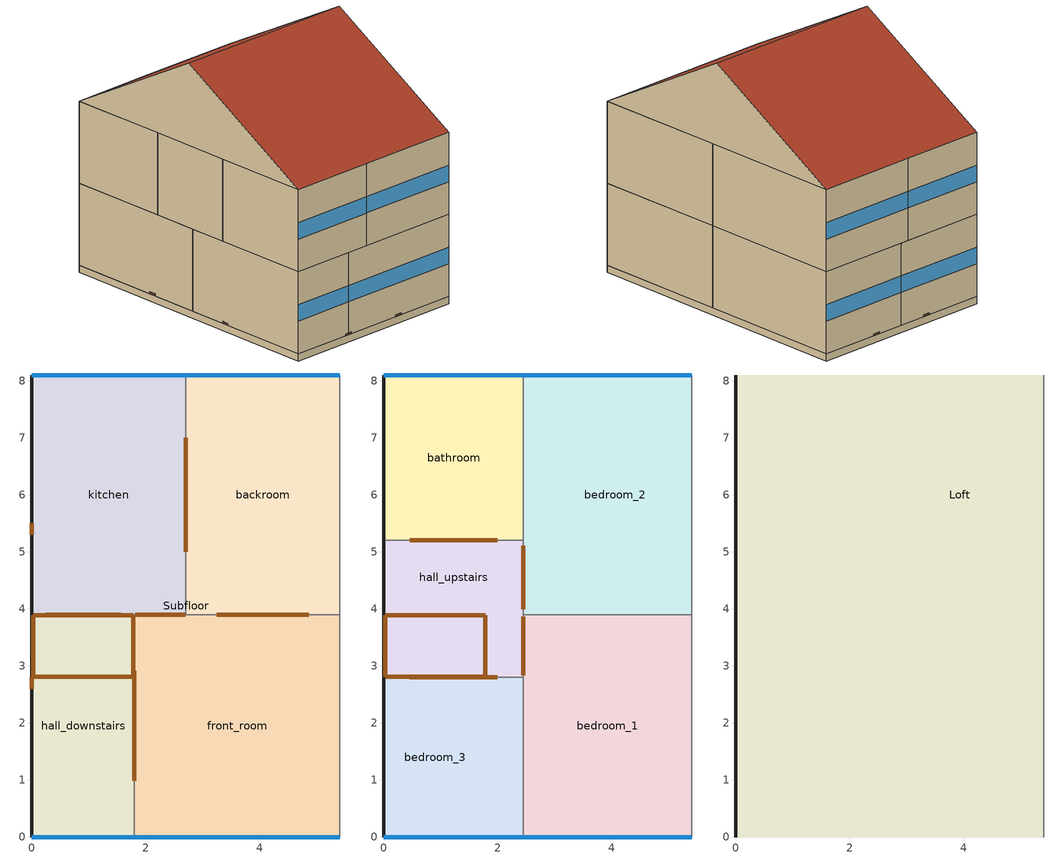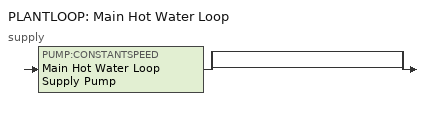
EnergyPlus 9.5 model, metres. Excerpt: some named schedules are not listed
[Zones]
hall_downstairs
 floor to Subfloor (GroundFloor-Construction): 1.8,3.9 1.8,0 0,0 0,3.9 z0.6
 wall outside (Wall-Construction): 0,3.9 0,0 1.8,0 z0.6:2.9
 wall to front_room (InternalWall-Construction): 1.8,0 1.8,3.9 z0.6:2.9
 wall to kitchen (InternalWall-Construction): 1.8,3.9 0,3.9 z0.6:2.9
 window (Double Glazing): 0,0 1.8,0 z1.52:1.98
 door inside (PartitionDoor-Construction): 1.8,0.98 1.8,2.92 z1.18:2.32; 1.56,3.9 0.24,3.9 z0.91:2.59
 door inside (HoleConstruction-Construction): 1.78,2.81 1.78,3.89 0.02,3.89 0.02,2.81 z2.9
front_room
 floor to Subfloor (GroundFloor-Construction): 5.4,3.9 5.4,0 1.8,0 1.8,3.9 z0.6
 wall outside (Wall-Construction): 1.8,0 5.4,0 z0.6:2.9
 wall adiabatic (Adiabatic Wall-Construction): 5.4,0 5.4,3.9 z0.6:2.9
 wall to kitchen (InternalWall-Construction): 2.7,3.9 1.8,3.9 z0.6:2.9
 wall to backroom (InternalWall-Construction): 5.4,3.9 2.7,3.9 z0.6:2.9
 window (Double Glazing): 1.8,0 5.4,0 z1.52:1.98
 door inside (PartitionDoor-Construction): 4.85,3.9 3.25,3.9 z1.07:2.43; 2.69,3.9 1.81,3.9 z0.63:2.87
kitchen
 floor to Subfloor (GroundFloor-Construction): 2.7,8.1 2.7,3.9 0,3.9 0,8.1 z0.6
 wall outside (Wall-Construction): 2.7,8.1 0,8.1 0,3.9 z0.6:2.9
 wall to backroom (InternalWall-Construction): 2.7,3.9 2.7,8.1 z0.6:2.9
 window (Double Glazing): 2.7,8.1 0,8.1 z1.52:1.98
 door inside (PartitionDoor-Construction): 2.7,5 2.7,7 z1.2:2.3
backroom
 floor to Subfloor (GroundFloor-Construction): 5.4,8.1 5.4,3.9 2.7,3.9 2.7,8.1 z0.6
 wall outside (Wall-Construction): 5.4,8.1 2.7,8.1 z0.6:2.9
 wall adiabatic (Adiabatic Wall-Construction): 5.4,3.9 5.4,8.1 z0.6:2.9
 window (Double Glazing): 5.4,8.1 2.7,8.1 z1.52:1.98
Subfloor
 floor adiabatic (SubFloor-Construction): 5.4,8.1 5.4,0 0,0 0,8.1 z0.4
 wall outside (Wall-Construction): 5.4,8.1 0,8.1 0,0 5.4,0 z0.4:0.6
 wall adiabatic (Adiabatic Wall-Construction): 5.4,0 5.4,8.1 z0.4:0.6
 door (AFN_AirBrickConstruction): 3.7,8.1 3.5,8.1 / 1.9,8.1 1.7,8.1 / 0,5.5 0,5.3 / 0,2.8 0,2.6 / 1.7,0 1.9,0 / 3.5,0 3.7,0 z0.6:0.65
bedroom_3
 floor to hall_downstairs (Floor-Construction): 1.8,2.8 1.8,0 0,0 0,2.8 z2.9
 floor to front_room (Floor-Construction): 2.45,2.8 2.45,0 1.8,0 1.8,2.8 z2.9
 wall outside (Wall-Construction): 0,2.8 0,0 2.45,0 z2.9:5.2
 wall to bedroom_1 (InternalWall-Construction): 2.45,0 2.45,2.8 z2.9:5.2
 wall to hall_upstairs (InternalWall-Construction): 2.45,2.8 0,2.8 z2.9:5.2
 window (Double Glazing): 0,0 2.45,0 z3.82:4.28
 door inside (PartitionDoor-Construction): 1.99,2.8 0.46,2.8 z3.33:4.77
bedroom_1
 floor to front_room (Floor-Construction): 5.4,3.9 5.4,0 2.45,0 2.45,3.9 z2.9
 wall outside (Wall-Construction): 2.45,0 5.4,0 z2.9:5.2
 wall adiabatic (Adiabatic Wall-Construction): 5.4,0 5.4,3.9 z2.9:5.2
 wall to hall_upstairs (InternalWall-Construction): 2.45,3.9 2.45,2.8 z2.9:5.2
 wall to bedroom_2 (InternalWall-Construction): 5.4,3.9 2.45,3.9 z2.9:5.2
 window (Double Glazing): 2.45,0 5.4,0 z3.82:4.28
 door inside (PartitionDoor-Construction): 2.45,3.86 2.45,2.84 z2.98:5.12
hall_upstairs
 floor to hall_downstairs (Floor-Construction): 1.8,3.9 1.8,2.8 0,2.8 0,3.9 z2.9
 floor to kitchen (Floor-Construction): 2.45,5.2 2.45,3.9 1.8,3.9 0,3.9 0,5.2 z2.9
 floor to front_room (Floor-Construction): 2.45,3.9 2.45,2.8 1.8,2.8 1.8,3.9 z2.9
 wall outside (Wall-Construction): 0,5.2 0,2.8 z2.9:5.2
 wall to bedroom_2 (InternalWall-Construction): 2.45,3.9 2.45,5.2 z2.9:5.2
 wall to bathroom (InternalWall-Construction): 2.45,5.2 0,5.2 z2.9:5.2
 door inside (PartitionDoor-Construction): 1.99,5.2 0.46,5.2 z3.33:4.77; 2.45,3.99 2.45,5.11 z3.06:5.04
bathroom
 floor to kitchen (Floor-Construction): 2.45,8.1 2.45,5.2 0,5.2 0,8.1 z2.9
 wall outside (Wall-Construction): 2.45,8.1 0,8.1 0,5.2 z2.9:5.2
 wall to bedroom_2 (InternalWall-Construction): 2.45,5.2 2.45,8.1 z2.9:5.2
 window (Double Glazing): 2.45,8.1 0,8.1 z3.82:4.28
bedroom_2
 floor to kitchen (Floor-Construction): 2.7,8.1 2.7,3.9 2.45,3.9 2.45,8.1 z2.9
 floor to backroom (Floor-Construction): 5.4,8.1 5.4,3.9 2.7,3.9 2.7,8.1 z2.9
 wall outside (Wall-Construction): 5.4,8.1 2.45,8.1 z2.9:5.2
 wall adiabatic (Adiabatic Wall-Construction): 5.4,3.9 5.4,8.1 z2.9:5.2
 window (Double Glazing): 5.4,8.1 2.45,8.1 z3.82:4.28
Loft
 floor to bedroom_3 (Last floor-Construction): 2.45,2.8 2.45,0 0,0 0,2.8 z5.2
 floor to bedroom_1 (Last floor-Construction): 5.4,3.9 5.4,0 2.45,0 2.45,3.9 z5.2
 floor to hall_upstairs (Last floor-Construction): 2.45,5.2 2.45,2.8 0,2.8 0,5.2 z5.2
 floor to bathroom (Last floor-Construction): 2.45,8.1 2.45,5.2 0,5.2 0,8.1 z5.2
 floor to bedroom_2 (Last floor-Construction): 5.4,8.1 5.4,3.9 2.45,3.9 2.45,8.1 z5.2
 wall outside (Wall-Construction): 0,8.1,5.2 0,0,5.2 0,4.05,7.5
 wall adiabatic (Adiabatic Wall-Construction): 5.4,0,5.2 5.4,8.1,5.2 5.4,4.05,7.5
 roof outside (Roof-Construction): 0,4.05,7.5 0,0,5.2 5.4,0,5.2 5.4,4.05,7.5; 5.4,4.05,7.5 5.4,8.1,5.2 0,8.1,5.2 0,4.05,7.5
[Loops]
PLANTLOOP 'Main Hot Water Loop'
 supply: PUMP:CONSTANTSPEED 'Main Hot Water Loop Supply Pump' > split
  | bypass
  | bypass
[Building]
Mid terraced solid walls - thermostat experiment: North Axis=30; Terrain=Suburbs; Loads Convergence Tolerance Value=0.04; Temperature Convergence Tolerance Value=0.4; Solar Distribution=FullExterior; Maximum Number of Warmup Days=25; Minimum Number of Warmup Days=6
[Site:Location]
cambridge-cambridgeshire: Latitude=52.205; Longitude=0.122; Time Zone=0; Elevation=43.5
[SIZINGPERIOD:DESIGNDAY]
Cambridge.AP Ann Htg 99.6p Condns DB: Month=1; Day of Month=16; Day Type=WinterDesignDay; Maximum DryBulb Temperature=-8.8; Daily DryBulb Temperature Range=0; DryBulb Temperature Range Modifier Type=DefaultMultipliers; Humidity Condition Type=Wetbulb; Wetbulb or DewPoint at Maximum DryBulb=-10.8; Barometric Pressure=101153; Wind Speed=6.71; Wind Direction=0; Rain Indicator=No; Snow Indicator=No; Daylight Saving Time Indicator=No; Solar Model Indicator=ASHRAEClearSky; ASHRAE Clear Sky Optical Depth for Beam Irradiance taub=0; ASHRAE Clear Sky Optical Depth for Diffuse Irradiance taud=0; Sky Clearness=0; Begin Environment Reset Mode=FullResetAtBeginEnvironment
[MATERIAL]
Name | Roughness | Thickness | Conductivity | Density | Specific Heat | Thermal Absorptance | Solar Absorptance | Visible Absorptance
Brickwork_outer_CODE-Wall-0.22; Brickwork_outer_CODE-Adiabatic Wall-0.22 | Rough | 0.22 | 0.76 | 1700 | 800 | 0.9 | 0.7 | 0.8
Plaster_dense_CODE-Wall-0.013; Plaster_dense_CODE-Adiabatic Wall-0.013 | Rough | 0.013 | 0.1 | 1300 | 1000 | 0.9 | 0.5 | 0.5
Adiabatic_insulation-Adiabatic Wall-1.0 | Rough | 1 | 0.01 | 10 | 100 | 0.9 | 0.7 | 0.7
F14_slate_or_tile_CODE-Roof-0.0127 | VeryRough | 0.0127 | 1.59 | 1920 | 1260 | 0.9 | 0.7 | 0.7
Joists_with_100mm_insulation_CODE-Roof-0.1; Joists_with_100mm_insulation_CODE-Last floor-0.1 | MediumSmooth | 0.1 | 0.043 | 71 | 170 | 0.9 | 0.7 | 0.7
Painted_plaster_CODE-Roof-0.019 | MediumSmooth | 0.019 | 0.58 | 800 | 1090 | 0.96 | 0.92 | 0.92
Floor_boards_CODE-GroundFloor-0.018; Floor_boards_CODE-Floor-0.018; Floor_boards_CODE-Last floor-0.018 | MediumSmooth | 0.018 | 0.17 | 600 | 1700 | 0.9 | 0.7 | 0.7
Painted_plaster_CODE-Floor-0.013; Painted_plaster_CODE-Last floor-0.013 | MediumSmooth | 0.013 | 0.58 | 800 | 1090 | 0.96 | 0.92 | 0.92
Joists_CODE-Floor-0.12 | MediumSmooth | 0.12 | 1.5 | 60 | 170 | 0.9 | 0.7 | 0.7
Brick_CODE-InternalWall-0.22 | MediumRough | 0.22 | 0.72 | 1920 | 835 | 0.9 | 0.93 | 0.93
Painted_plaster_CODE-InternalWall-0.0027 | MediumSmooth | 0.0027 | 0.58 | 800 | 1090 | 0.96 | 0.92 | 0.92
Door_WoodSolid_35mm-PartitionDoor-0.035 | Rough | 0.035 | 0.19 | 700 | 2390 | 0.9 | 0.5 | 0.5
Wood_plastic_CODE-Furniture-0.0254 | Smooth | 0.0254 | 0.5 | 800 | 1400 | 0.95 | 0.78 | 0.78
Alluvial_clay_CODE-SubFloor-0.5 | Rough | 0.5 | 1.21 | 1960 | 840 | 0.9 | 0.7 | 0.7
[MATERIAL:NOMASS] Roughness=Rough; Solar Absorptance=0.7; Visible Absorptance=0.7
Name | Thermal Resistance | Thermal Absorptance
Carpet_and_fibrous_pad_CODE-GroundFloor-0.01; Carpet_and_fibrous_pad_CODE-Floor-0.01; Carpet_and_fibrous_pad_CODE-Last floor-0.01 | 0.37 | 0.95
AFN_AirBrickPanel | 0.1 | 0.9
[MATERIAL:INFRAREDTRANSPARENT]
IRTMaterial
[WINDOWMATERIAL:GLAZING]
Clear_6mm_CODE: Optical Data Type=SpectralAverage; Thickness=0.006; Solar Transmittance at Normal Incidence=0.775; Front Side Solar Reflectance at Normal Incidence=0.071; Back Side Solar Reflectance at Normal Incidence=0.071; Visible Transmittance at Normal Incidence=0.881; Front Side Visible Reflectance at Normal Incidence=0.08; Back Side Visible Reflectance at Normal Incidence=0.08; Infrared Transmittance at Normal Incidence=0; Front Side Infrared Hemispherical Emissivity=0.84; Back Side Infrared Hemispherical Emissivity=0.84; Conductivity=0.9; Dirt Correction Factor for Solar and Visible Transmittance=1; Solar Diffusing=No; Youngs modulus=72000000000; Poissons ratio=0.22
[WINDOWMATERIAL:GAS]
Air: Gas Type=Air; Thickness=0.008
[CONSTRUCTION]
Wall-Construction: Brickwork_outer_CODE-Wall-0.22, Plaster_dense_CODE-Wall-0.013
Adiabatic Wall-Construction: Brickwork_outer_CODE-Adiabatic Wall-0.22, Plaster_dense_CODE-Adiabatic Wall-0.013, Adiabatic_insulation-Adiabatic Wall-1.0
Roof-Construction: F14_slate_or_tile_CODE-Roof-0.0127, Joists_with_100mm_insulation_CODE-Roof-0.1, Painted_plaster_CODE-Roof-0.019
GroundFloor-Construction: Floor_boards_CODE-GroundFloor-0.018, Carpet_and_fibrous_pad_CODE-GroundFloor-0.01
Floor-Construction: Painted_plaster_CODE-Floor-0.013, Joists_CODE-Floor-0.12, Floor_boards_CODE-Floor-0.018, Carpet_and_fibrous_pad_CODE-Floor-0.01
AFN_AirBrickConstruction: AFN_AirBrickPanel
InternalWall-Construction: Painted_plaster_CODE-InternalWall-0.0027, Brick_CODE-InternalWall-0.22, Painted_plaster_CODE-InternalWall-0.0027
HoleConstruction-Construction: IRTMaterial
PartitionDoor-Construction: Door_WoodSolid_35mm-PartitionDoor-0.035
Furniture-Construction: Wood_plastic_CODE-Furniture-0.0254
Last floor-Construction: Painted_plaster_CODE-Last floor-0.013, Joists_with_100mm_insulation_CODE-Last floor-0.1, Floor_boards_CODE-Last floor-0.018, Carpet_and_fibrous_pad_CODE-Last floor-0.01
Last ceiling-Construction: Carpet_and_fibrous_pad_CODE-last floor-0.01, Floor_boards_CODE-last floor-0.018, Joists_with_100mm_insulation_CODE-last floor-0.1, Painted_plaster_CODE-last floor-0.013
SubFloor-Construction: Alluvial_clay_CODE-SubFloor-0.5
Double Glazing: Clear_6mm_CODE, Air, Clear_6mm_CODE
[ZONE] Type=1; Multiplier=1; Ceiling Height=autocalculate; Volume=autocalculate; Floor Area=autocalculate; Part of Total Floor Area=Yes
hall_downstairs; front_room; kitchen; backroom; bedroom_3; bedroom_1; hall_upstairs; bathroom; bedroom_2; Subfloor; Loft
[INTERNALMASS]
Name | Construction | Zone or ZoneList | Surface Area
IntMass-Loft-loft-ceiling | Last ceiling-Construction | Loft | 47.385
IntMass-Loft-loft-floor | Last floor-Construction | Loft | 47.385
IntMass-Partitions-hall_downstairs | InternalWall-Construction | hall_downstairs | 7.02
IntMass-Furniture-hall_downstairs | Furniture-Construction | hall_downstairs | 7.40298
IntMass-Partitions-front_room | InternalWall-Construction | front_room | 14.04
IntMass-Furniture-front_room | Furniture-Construction | front_room | 14.806
IntMass-Partitions-kitchen | InternalWall-Construction | kitchen | 11.34
IntMass-Furniture-kitchen | Furniture-Construction | kitchen | 11.9587
IntMass-Partitions-backroom | InternalWall-Construction | backroom | 11.34
IntMass-Furniture-backroom | Furniture-Construction | backroom | 11.9587
IntMass-Partitions-bedroom_3 | InternalWall-Construction | bedroom_3 | 6.86
IntMass-Furniture-bedroom_3 | Furniture-Construction | bedroom_3 | 7.23425
IntMass-Partitions-bedroom_1 | InternalWall-Construction | bedroom_1 | 11.505
IntMass-Furniture-bedroom_1 | Furniture-Construction | bedroom_1 | 12.1327
IntMass-Partitions-hall_upstairs | InternalWall-Construction | hall_upstairs | 5.88
IntMass-Furniture-hall_upstairs | Furniture-Construction | hall_upstairs | 6.20079
IntMass-Partitions-bathroom | InternalWall-Construction | bathroom | 7.105
IntMass-Furniture-bathroom | Furniture-Construction | bathroom | 7.49262
IntMass-Partitions-bedroom_2 | InternalWall-Construction | bedroom_2 | 12.39
IntMass-Furniture-bedroom_2 | Furniture-Construction | bedroom_2 | 13.0659
[DESIGNSPECIFICATION:OUTDOORAIR]
DesignSpec OutdoorAir: Outdoor Air Method=Flow/Person; Outdoor Air Flow per Person=0.00944; Outdoor Air Flow per Zone Floor Area=0; Outdoor Air Flow per Zone=0; Outdoor Air Flow Air Changes per Hour=0
[SIZING:ZONE] Zone Cooling Design Supply Air Temperature Input Method=SupplyAirTemperature; Zone Cooling Design Supply Air Temperature=12.5; Zone Heating Design Supply Air Temperature Input Method=SupplyAirTemperature; Zone Heating Design Supply Air Temperature=50; Zone Cooling Design Supply Air Humidity Ratio=0.008; Zone Heating Design Supply Air Humidity Ratio=0.008; Design Specification Outdoor Air Object=DesignSpec OutdoorAir; Zone Heating Sizing Factor=1.25; Zone Cooling Sizing Factor=1.2; Cooling Design Air Flow Method=DesignDay; Cooling Design Air Flow Rate=0; Cooling Minimum Air Flow Fraction=0; Heating Design Air Flow Method=DesignDay; Heating Design Air Flow Rate=0; Heating Maximum Air Flow Fraction=0; Account for Dedicated Outdoor Air System=No; Dedicated Outdoor Air System Control Strategy=NeutralSupplyAir; Dedicated Outdoor Air Low Setpoint Temperature for Design=autosize; Dedicated Outdoor Air High Setpoint Temperature for Design=autosize
hall_downstairs; front_room; kitchen; backroom; bedroom_3; bedroom_1; hall_upstairs; bathroom; bedroom_2
[SIZING:PLANT]
Main Hot Water Loop: Loop Type=Heating; Design Loop Exit Temperature=70; Loop Design Temperature Difference=11; Sizing Option=NonCoincident; Zone Timesteps in Averaging Window=1
[ZONECONTROL:THERMOSTAT] Control Type Schedule=Always 4; Temperature Difference Between Cutout And Setpoint=0
Name | Zone or ZoneList | Control 1
hall_downstairs-Thermostat | hall_downstairs | hall_downstairs-Thermostat Dual SP Control
front_room-Thermostat | front_room | front_room-Thermostat Dual SP Control
kitchen-Thermostat | kitchen | kitchen-Thermostat Dual SP Control
backroom-Thermostat | backroom | backroom-Thermostat Dual SP Control
bedroom_3-Thermostat | bedroom_3 | bedroom_3-Thermostat Dual SP Control
bedroom_1-Thermostat | bedroom_1 | bedroom_1-Thermostat Dual SP Control
hall_upstairs-Thermostat | hall_upstairs | hall_upstairs-Thermostat Dual SP Control
bathroom-Thermostat | bathroom | bathroom-Thermostat Dual SP Control
bedroom_2-Thermostat | bedroom_2 | bedroom_2-Thermostat Dual SP Control
[THERMOSTATSETPOINT:DUALSETPOINT]
kitchen-Thermostat Dual SP Control: Heating Setpoint Temperature Schedule=kitchen-thermostat dual sp control-heating-ext; Cooling Setpoint Temperature Schedule=kitchen-Cooling-Setpoints
[ThermostatSetpoint:DualSetpoint]
Name | Heating Setpoint Temperature Schedule | Cooling Setpoint Temperature Schedule
backroom-thermostat dual sp control | backroom-thermostat dual sp control-heating-ext | backroom-cooling-setpoints
bathroom-thermostat dual sp control | bathroom-thermostat dual sp control-heating-ext | bathroom-cooling-setpoints
bedroom_1-thermostat dual sp control | bedroom_1-thermostat dual sp control-heating-ext | bedroom_1-cooling-setpoints
bedroom_2-thermostat dual sp control | bedroom_2-thermostat dual sp control-heating-ext | bedroom_2-cooling-setpoints
bedroom_3-thermostat dual sp control | bedroom_3-thermostat dual sp control-heating-ext | bedroom_3-cooling-setpoints
front_room-thermostat dual sp control | front_room-thermostat dual sp control-heating-ext | front_room-cooling-setpoints
hall_downstairs-thermostat dual sp control | hall_downstairs-thermostat dual sp control-heating-ext | hall_downstairs-cooling-setpoints
hall_upstairs-thermostat dual sp control | hall_upstairs-thermostat dual sp control-heating-ext | hall_upstairs-cooling-setpoints
[ZONEHVAC:BASEBOARD:RADIANTCONVECTIVE:WATER:DESIGN]
Baseboard Heat Design: Heating Design Capacity Method=FractionOfAutosizedHeatingCapacity; Fraction of Autosized Heating Design Capacity=1.2; Convergence Tolerance=0.0001; Fraction Radiant=0.3; Fraction of Radiant Energy Incident on People=0
[PUMP:CONSTANTSPEED]
Main Hot Water Loop Supply Pump: Design Flow Rate=autosize; Design Pump Head=0; Design Power Consumption=autosize; Motor Efficiency=0.9; Fraction of Motor Inefficiencies to Fluid Stream=0; Pump Control Type=Intermittent; Design Power Sizing Method=PowerPerFlowPerPressure; Design Electric Power per Unit Flow Rate=348701.1; Design Shaft Power per Unit Flow Rate per Unit Head=1.28205; EndUse Subcategory=General
[PLANTLOOP]
Main Hot Water Loop: Fluid Type=Water; Plant Equipment Operation Scheme=Main Hot Water Loop Operation; Maximum Loop Temperature=100; Minimum Loop Temperature=10; Maximum Loop Flow Rate=autosize; Minimum Loop Flow Rate=0; Plant Loop Volume=autosize; Load Distribution Scheme=SequentialLoad; Plant Loop Demand Calculation Scheme=SingleSetpoint; Common Pipe Simulation=None; Pressure Simulation Type=None; Loop Circulation Time=2
[PLANTEQUIPMENTLIST]
Main Hot Water Loop All Equipment: Main Boiler
[PLANTEQUIPMENTOPERATION:HEATINGLOAD]
Main Hot Water Loop Operation All Hours: Load Range 1 Lower Limit=0; Load Range 1 Upper Limit=1000000000000000; Range 1 Equipment List=Main Hot Water Loop All Equipment
[PLANTEQUIPMENTOPERATIONSCHEMES]
Main Hot Water Loop Operation: Control Scheme 1=Main Hot Water Loop Operation All Hours; Control Scheme 1 Schedule=Always 1
[SETPOINTMANAGER:SCHEDULED]
Main Hot Water Loop Temp Manager: Control Variable=Temperature; Schedule=Main Hot Water Loop Temperature Schedule; Setpoint Node or NodeList=Main Hot Water Loop Supply Setpoint Nodes
[SCHEDULE:COMPACT]
Always 4: Through: 12/31, For: AllDays, Until: 24:00, 4
Always 1: Through: 12/31, For: AllDays, Until: 24:00, 1
hall_downstairs-Cooling-Setpoints; front_room-Cooling-Setpoints; kitchen-Cooling-Setpoints; backroom-Cooling-Setpoints; bedroom_3-Cooling-Setpoints; bedroom_1-Cooling-Setpoints; hall_upstairs-Cooling-Setpoints; bathroom-Cooling-Setpoints; bedroom_2-Cooling-Setpoints: Through: 12/31, For: AllDays, Until: 24:00, 30
Main Hot Water Loop Temperature Schedule: Through: 12/31, For: AllDays, Until: 24:00, 70
[AIRFLOWNETWORK:SIMULATIONCONTROL]
AFN_SimulationControl: AirflowNetwork Control=MultizoneWithoutDistribution; Wind Pressure Coefficient Type=Input; Height Selection for Local Wind Pressure Calculation=ExternalNode; Building Type=LowRise; Maximum Number of Iterations=500; Initialization Type=ZeroNodePressures; Relative Airflow Convergence Tolerance=1e-05; Absolute Airflow Convergence Tolerance=1e-06; Convergence Acceleration Limit=-0.5; Azimuth Angle of Long Axis of Building=0; Ratio of Building Width Along Short Axis to Width Along Long Axis=1; Height Dependence of External Node Temperature=No; Solver=SkylineLU; Allow Unsupported Zone Equipment=No
[AIRFLOWNETWORK:MULTIZONE:ZONE] Ventilation Control Mode=Constant; Minimum Venting Open Factor=1; Indoor and Outdoor Temperature Difference Lower Limit For Maximum Venting Open Factor=0; Indoor and Outdoor Temperature Difference Upper Limit for Minimum Venting Open Factor=100; Indoor and Outdoor Enthalpy Difference Lower Limit For Maximum Venting Open Factor=0; Indoor and Outdoor Enthalpy Difference Upper Limit for Minimum Venting Open Factor=100000; Venting Availability Schedule=AlwaysOnSchedule; Single Sided Wind Pressure Coefficient Algorithm=Standard; Facade Width=0
hall_downstairs; front_room; kitchen; backroom; bedroom_3; bedroom_1; hall_upstairs; bathroom; bedroom_2; Subfloor; Loft
[AIRFLOWNETWORK:MULTIZONE:SURFACE] WindowDoor Opening Factor or Crack Factor=1; Minimum Venting Open Factor=0; Indoor and Outdoor Temperature Difference Lower Limit For Maximum Venting Open Factor=0; Indoor and Outdoor Temperature Difference Upper Limit for Minimum Venting Open Factor=100; Indoor and Outdoor Enthalpy Difference Lower Limit For Maximum Venting Open Factor=0; Indoor and Outdoor Enthalpy Difference Upper Limit for Minimum Venting Open Factor=300000; Equivalent Rectangle Method=PolygonHeight; Equivalent Rectangle Aspect Ratio=1
Name | Leakage Component | Ventilation Control Mode | Venting Availability Schedule
Block hall_downstairs Storey 0 Wall 0003 | Block hall_downstairs Storey 0 Wall 0003_Crack | ZoneLevel
Block hall_downstairs Storey 0 Wall 0004 | Block hall_downstairs Storey 0 Wall 0004_Crack | ZoneLevel
Block front_room Storey 0 Wall 0004 | Block front_room Storey 0 Wall 0004_Crack | ZoneLevel
Block kitchen Storey 0 Wall 0002 | Block kitchen Storey 0 Wall 0002_Crack | ZoneLevel
Block kitchen Storey 0 Wall 0003 | Block kitchen Storey 0 Wall 0003_Crack | ZoneLevel
Block backroom Storey 0 Wall 0002 | Block backroom Storey 0 Wall 0002_Crack | ZoneLevel
Block bedroom_3 Storey 0 Wall 0003 | Block bedroom_3 Storey 0 Wall 0003_Crack | ZoneLevel
Block bedroom_3 Storey 0 Wall 0004 | Block bedroom_3 Storey 0 Wall 0004_Crack | ZoneLevel
Block bedroom_1 Storey 0 Wall 0004 | Block bedroom_1 Storey 0 Wall 0004_Crack | ZoneLevel
Block hall_upstairs Storey 0 Wall 0003 | Block hall_upstairs Storey 0 Wall 0003_Crack | ZoneLevel
Block bathroom Storey 0 Wall 0002 | Block bathroom Storey 0 Wall 0002_Crack | ZoneLevel
Block bathroom Storey 0 Wall 0003 | Block bathroom Storey 0 Wall 0003_Crack | ZoneLevel
Block bedroom_2 Storey 0 Wall 0002 | Block bedroom_2 Storey 0 Wall 0002_Crack | ZoneLevel
Block Subfloor Storey 0 Wall 0002 | Block Subfloor Storey 0 Wall 0002_Crack | ZoneLevel
Block Subfloor Storey 0 Wall 0003 | Block Subfloor Storey 0 Wall 0003_Crack | ZoneLevel
Block Subfloor Storey 0 Wall 0004 | Block Subfloor Storey 0 Wall 0004_Crack | ZoneLevel
roof surface 1 | roof surface 1_Crack | ZoneLevel
roof surface 2 | roof surface 2_Crack | ZoneLevel
loft side wall 1 | loft side wall 1_Crack | ZoneLevel
Block hall_downstairs Storey 0 Wall 0001_1 | Block hall_downstairs Storey 0 Wall 0001_1_Crack | ZoneLevel
Block front_room Storey 0 Wall 0003_1 | Block front_room Storey 0 Wall 0003_1_Crack | ZoneLevel
Block hall_downstairs Storey 0 Wall 0002_1 | Block hall_downstairs Storey 0 Wall 0002_1_Crack | ZoneLevel
Block kitchen Storey 0 Wall 0004_1 | Block kitchen Storey 0 Wall 0004_1_Crack | ZoneLevel
Block kitchen Storey 0 Wall 0004_2 | Block kitchen Storey 0 Wall 0004_2_Crack | ZoneLevel
Block hall_downstairs Storey 0 Floor 0001_1 | Block hall_downstairs Storey 0 Floor 0001_1_Crack | ZoneLevel
storey 2 Subfloor ceiling_1 | storey 2 Subfloor ceiling_1_Crack | ZoneLevel
storey 2 Subfloor ceiling_2 | storey 2 Subfloor ceiling_2_Crack | ZoneLevel
storey 2 Subfloor ceiling_3 | storey 2 Subfloor ceiling_3_Crack | ZoneLevel
storey 2 Subfloor ceiling_4 | storey 2 Subfloor ceiling_4_Crack | ZoneLevel
Block hall_downstairs Storey 0 Roof 0001_1 | Block hall_downstairs Storey 0 Roof 0001_1_Crack | ZoneLevel
Block hall_downstairs Storey 0 Roof 0001_2 | Block hall_downstairs Storey 0 Roof 0001_2_Crack | ZoneLevel
Block bedroom_3 Storey 0 Floor 0001_1 | Block bedroom_3 Storey 0 Floor 0001_1_Crack | ZoneLevel
Block bedroom_3 Storey 0 Floor 0001_2 | Block bedroom_3 Storey 0 Floor 0001_2_Crack | ZoneLevel
Block hall_upstairs Storey 0 Floor 0001_1 | Block hall_upstairs Storey 0 Floor 0001_1_Crack | ZoneLevel
Block hall_upstairs Storey 0 Floor 0001_2 | Block hall_upstairs Storey 0 Floor 0001_2_Crack | ZoneLevel
Block hall_upstairs Storey 0 Floor 0001_3 | Block hall_upstairs Storey 0 Floor 0001_3_Crack | ZoneLevel
Block front_room Storey 0 Wall 0002_1 | Block front_room Storey 0 Wall 0002_1_Crack | ZoneLevel
Block front_room Storey 0 Wall 0002_2 | Block front_room Storey 0 Wall 0002_2_Crack | ZoneLevel
Block backroom Storey 0 Wall 0004_1 | Block backroom Storey 0 Wall 0004_1_Crack | ZoneLevel
Block front_room Storey 0 Floor 0001_1 | Block front_room Storey 0 Floor 0001_1_Crack | ZoneLevel
Block front_room Storey 0 Roof 0001_1 | Block front_room Storey 0 Roof 0001_1_Crack | ZoneLevel
Block front_room Storey 0 Roof 0001_2 | Block front_room Storey 0 Roof 0001_2_Crack | ZoneLevel
Block front_room Storey 0 Roof 0001_3 | Block front_room Storey 0 Roof 0001_3_Crack | ZoneLevel
Block bedroom_1 Storey 0 Floor 0001_1 | Block bedroom_1 Storey 0 Floor 0001_1_Crack | ZoneLevel
Block kitchen Storey 0 Wall 0001_1 | Block kitchen Storey 0 Wall 0001_1_Crack | ZoneLevel
Block backroom Storey 0 Wall 0003_1 | Block backroom Storey 0 Wall 0003_1_Crack | ZoneLevel
Block kitchen Storey 0 Floor 0001_1 | Block kitchen Storey 0 Floor 0001_1_Crack | ZoneLevel
Block kitchen Storey 0 Roof 0001_1 | Block kitchen Storey 0 Roof 0001_1_Crack | ZoneLevel
Block kitchen Storey 0 Roof 0001_2 | Block kitchen Storey 0 Roof 0001_2_Crack | ZoneLevel
Block kitchen Storey 0 Roof 0001_3 | Block kitchen Storey 0 Roof 0001_3_Crack | ZoneLevel
Block bathroom Storey 0 Floor 0001_1 | Block bathroom Storey 0 Floor 0001_1_Crack | ZoneLevel
Block bedroom_2 Storey 0 Floor 0001_1 | Block bedroom_2 Storey 0 Floor 0001_1_Crack | ZoneLevel
Block bedroom_2 Storey 0 Floor 0001_2 | Block bedroom_2 Storey 0 Floor 0001_2_Crack | ZoneLevel
Block backroom Storey 0 Floor 0001_1 | Block backroom Storey 0 Floor 0001_1_Crack | ZoneLevel
Block backroom Storey 0 Roof 0001_1 | Block backroom Storey 0 Roof 0001_1_Crack | ZoneLevel
Block bedroom_3 Storey 0 Wall 0001_1 | Block bedroom_3 Storey 0 Wall 0001_1_Crack | ZoneLevel
Block bedroom_1 Storey 0 Wall 0003_1 | Block bedroom_1 Storey 0 Wall 0003_1_Crack | ZoneLevel
Block bedroom_1 Storey 0 Wall 0003_2 | Block bedroom_1 Storey 0 Wall 0003_2_Crack | ZoneLevel
Block bedroom_3 Storey 0 Wall 0002_1 | Block bedroom_3 Storey 0 Wall 0002_1_Crack | ZoneLevel
Block hall_upstairs Storey 0 Wall 0004_1 | Block hall_upstairs Storey 0 Wall 0004_1_Crack | ZoneLevel
storey 2 bedroom_3 ceiling_1 | storey 2 bedroom_3 ceiling_1_Crack | ZoneLevel
Block Loft_0 Storey 0 Floor 0001_1 | Block Loft_0 Storey 0 Floor 0001_1_Crack | ZoneLevel
Block bedroom_1 Storey 0 Wall 0002_1 | Block bedroom_1 Storey 0 Wall 0002_1_Crack | ZoneLevel
Block bedroom_2 Storey 0 Wall 0004_1 | Block bedroom_2 Storey 0 Wall 0004_1_Crack | ZoneLevel
Block hall_upstairs Storey 0 Wall 0001_1 | Block hall_upstairs Storey 0 Wall 0001_1_Crack | ZoneLevel
Block hall_upstairs Storey 0 Wall 0001_2 | Block hall_upstairs Storey 0 Wall 0001_2_Crack | ZoneLevel
storey 2 bedroom_1 ceiling_1 | storey 2 bedroom_1 ceiling_1_Crack | ZoneLevel
Block Loft_1 Storey 0 Floor 0001_1 | Block Loft_1 Storey 0 Floor 0001_1_Crack | ZoneLevel
Block bedroom_2 Storey 0 Wall 0003_1 | Block bedroom_2 Storey 0 Wall 0003_1_Crack | ZoneLevel
Block bedroom_2 Storey 0 Wall 0003_2 | Block bedroom_2 Storey 0 Wall 0003_2_Crack | ZoneLevel
Block hall_upstairs Storey 0 Wall 0002_1 | Block hall_upstairs Storey 0 Wall 0002_1_Crack | ZoneLevel
Block bathroom Storey 0 Wall 0004_1 | Block bathroom Storey 0 Wall 0004_1_Crack | ZoneLevel
storey 2 hall_upstairs ceiling_1 | storey 2 hall_upstairs ceiling_1_Crack | ZoneLevel
Block Loft_2 Storey 0 Floor 0001_1 | Block Loft_2 Storey 0 Floor 0001_1_Crack | ZoneLevel
Block bathroom Storey 0 Wall 0001_1 | Block bathroom Storey 0 Wall 0001_1_Crack | ZoneLevel
storey 2 bathroom ceiling_1 | storey 2 bathroom ceiling_1_Crack | ZoneLevel
Block Loft_3 Storey 0 Floor 0001_1 | Block Loft_3 Storey 0 Floor 0001_1_Crack | ZoneLevel
storey 2 bedroom_2 ceiling_1 | storey 2 bedroom_2 ceiling_1_Crack | ZoneLevel
Block Loft_4 Storey 0 Floor 0001_1 | Block Loft_4 Storey 0 Floor 0001_1_Crack | ZoneLevel
Block Subfloor Storey 0 Wall 0002_Vent_1 | Block Subfloor Storey 0 Wall 0002_Vent_1_SimpleOpening | Constant | AlwaysOnSchedule
Block Subfloor Storey 0 Wall 0002_Vent_2 | Block Subfloor Storey 0 Wall 0002_Vent_2_SimpleOpening | Constant | AlwaysOnSchedule
Block Subfloor Storey 0 Wall 0003_Vent_1 | Block Subfloor Storey 0 Wall 0003_Vent_1_SimpleOpening | Constant | AlwaysOnSchedule
Block Subfloor Storey 0 Wall 0003_Vent_2 | Block Subfloor Storey 0 Wall 0003_Vent_2_SimpleOpening | Constant | AlwaysOnSchedule
Block Subfloor Storey 0 Wall 0004_Vent_1 | Block Subfloor Storey 0 Wall 0004_Vent_1_SimpleOpening | Constant | AlwaysOnSchedule
Block Subfloor Storey 0 Wall 0004_Vent_2 | Block Subfloor Storey 0 Wall 0004_Vent_2_SimpleOpening | Constant | AlwaysOnSchedule
Block hall_downstairs Storey 0 Wall 0001_1_door | front_room_hall_downstairs_Opening | Constant | Occupancy-Schedule-front_room
Block front_room Storey 0 Wall 0002_2_door | front_room_backroom_Opening | Constant | Occupancy-Schedule-front_room
Block kitchen Storey 0 Wall 0004_2_door | front_room_kitchen_Opening | Constant | Occupancy-Schedule-front_room
Block hall_downstairs Storey 0 Wall 0002_1_door | kitchen_hall_downstairs_Opening | Constant | Occupancy-Schedule-kitchen
Block kitchen Storey 0 Wall 0001_1_door | backroom_kitchen_Opening | Constant | Occupancy-Schedule-kitchen
Block bedroom_3 Storey 0 Wall 0002_1_door | bedroom_3_hall_upstairs_Opening | Constant | Occupancy-Schedule-bedroom_3
Block bedroom_1 Storey 0 Wall 0003_2_door | bedroom_1_hall_upstairs_Opening | Constant | Occupancy-Schedule-bedroom_1
Block hall_upstairs Storey 0 Wall 0002_1_door | bathroom_hall_upstairs_Opening | Constant | Occupancy-Schedule-bathroom
Block hall_upstairs Storey 0 Wall 0001_2_door | bedroom_2_hall_upstairs_Opening | Constant | Occupancy-Schedule-bedroom_2
Block hall_downstairs Storey 0 Roof 0001_1_hole | hall_downstairs_hall_upstairs_Opening | Constant | AlwaysOnSchedule
Block kitchen Storey 0 Wall 0002 window | Block kitchen Storey 0 Wall 0002 window_FrameCrack | Constant | AlwaysOnSchedule
Block backroom Storey 0 Wall 0002 window | Block backroom Storey 0 Wall 0002 window_FrameCrack | Constant | AlwaysOnSchedule
Block bathroom Storey 0 Wall 0002 window | Block bathroom Storey 0 Wall 0002 window_FrameCrack | Constant | AlwaysOnSchedule
Block bedroom_2 Storey 0 Wall 0002 window | Block bedroom_2 Storey 0 Wall 0002 window_FrameCrack | Constant | AlwaysOnSchedule
Block hall_downstairs Storey 0 Wall 0004 window | Block hall_downstairs Storey 0 Wall 0004 window_FrameCrack | Constant | AlwaysOnSchedule
Block front_room Storey 0 Wall 0004 window | Block front_room Storey 0 Wall 0004 window_FrameCrack | Constant | AlwaysOnSchedule
Block bedroom_3 Storey 0 Wall 0004 window | Block bedroom_3 Storey 0 Wall 0004 window_FrameCrack | Constant | AlwaysOnSchedule
Block bedroom_1 Storey 0 Wall 0004 window | Block bedroom_1 Storey 0 Wall 0004 window_FrameCrack | Constant | AlwaysOnSchedule
Block front_room Storey 0 Wall 0003_1_door | Block front_room Storey 0 Wall 0003_1_door_FrameCrack | Constant | AlwaysOnSchedule
Block backroom Storey 0 Wall 0004_1_door | Block backroom Storey 0 Wall 0004_1_door_FrameCrack | Constant | AlwaysOnSchedule
Block front_room Storey 0 Wall 0002_1_door | Block front_room Storey 0 Wall 0002_1_door_FrameCrack | Constant | AlwaysOnSchedule
Block kitchen Storey 0 Wall 0004_1_door | Block kitchen Storey 0 Wall 0004_1_door_FrameCrack | Constant | AlwaysOnSchedule
Block backroom Storey 0 Wall 0003_1_door | Block backroom Storey 0 Wall 0003_1_door_FrameCrack | Constant | AlwaysOnSchedule
Block hall_upstairs Storey 0 Wall 0004_1_door | Block hall_upstairs Storey 0 Wall 0004_1_door_FrameCrack | Constant | AlwaysOnSchedule
Block hall_upstairs Storey 0 Wall 0001_1_door | Block hall_upstairs Storey 0 Wall 0001_1_door_FrameCrack | Constant | AlwaysOnSchedule
Block bathroom Storey 0 Wall 0004_1_door | Block bathroom Storey 0 Wall 0004_1_door_FrameCrack | Constant | AlwaysOnSchedule
Block bedroom_2 Storey 0 Wall 0003_1_door | Block bedroom_2 Storey 0 Wall 0003_1_door_FrameCrack | Constant | AlwaysOnSchedule
Block hall_upstairs Storey 0 Floor 0001_1_hole | Block hall_upstairs Storey 0 Floor 0001_1_hole_FrameCrack | Constant | AlwaysOnSchedule
[AIRFLOWNETWORK:MULTIZONE:REFERENCECRACKCONDITIONS]
ReferenceCrackConditions: Reference Temperature=20; Reference Barometric Pressure=101325; Reference Humidity Ratio=0
[AIRFLOWNETWORK:MULTIZONE:SURFACE:CRACK] Reference Crack Conditions=ReferenceCrackConditions
Name | Air Mass Flow Coefficient at Reference Conditions | Air Mass Flow Exponent
Block Loft_0 Storey 0 Floor 0001_1_Crack | 0.01372 | 0.7
Block Loft_1 Storey 0 Floor 0001_1_Crack; Block bedroom_1 Storey 0 Floor 0001_1_Crack; storey 2 bedroom_1 ceiling_1_Crack | 0.02301 | 0.7
Block Loft_2 Storey 0 Floor 0001_1_Crack | 0.01176 | 0.7
Block Loft_3 Storey 0 Floor 0001_1_Crack | 0.01421 | 0.7
Block Loft_4 Storey 0 Floor 0001_1_Crack; storey 2 bedroom_2 ceiling_1_Crack | 0.02478 | 0.7
Block Subfloor Storey 0 Wall 0001_Crack; Block Subfloor Storey 0 Wall 0003_Crack | 0.00162 | 0.7
Block Subfloor Storey 0 Wall 0002_Crack; Block Subfloor Storey 0 Wall 0004_Crack | 0.00108 | 0.7
Block backroom Storey 0 Floor 0001_1_Crack; Block backroom Storey 0 Roof 0001_1_Crack | 0.0362519 | 0.7
Block backroom Storey 0 Wall 0001_Crack; Block bedroom_2 Storey 0 Wall 0001_Crack | 0.001932 | 0.7
Block backroom Storey 0 Wall 0002 window_FrameCrack | 0.0100933 | 0.6
Block backroom Storey 0 Wall 0002_Crack | 0.00198522 | 0.7
Block backroom Storey 0 Wall 0003_1_Crack | 0.077203 | 0.75
Block backroom Storey 0 Wall 0003_1_door_FrameCrack | 0.198328 | 0.6
Block backroom Storey 0 Wall 0004_1_Crack | 0.0496305 | 0.75
Block backroom Storey 0 Wall 0004_1_door_FrameCrack | 0.190275 | 0.6
Block bathroom Storey 0 Floor 0001_1_Crack; storey 2 bathroom ceiling_1_Crack | 0.0135484 | 0.7
Block bathroom Storey 0 Wall 0001_1_Crack | 0.0317972 | 0.75
Block bathroom Storey 0 Wall 0002 window_FrameCrack | 0.00554434 | 0.6
Block bathroom Storey 0 Wall 0002_Crack | 0.00107452 | 0.7
Block bathroom Storey 0 Wall 0003_Crack | 0.00127189 | 0.7
Block bathroom Storey 0 Wall 0004_1_Crack | 0.0268631 | 0.75
Block bathroom Storey 0 Wall 0004_1_door_FrameCrack | 0.113191 | 0.6
Block bedroom_1 Storey 0 Wall 0001_Crack; Block front_room Storey 0 Wall 0001_Crack | 0.001794 | 0.7
Block bedroom_1 Storey 0 Wall 0002_1_Crack; Block bedroom_2 Storey 0 Wall 0004_1_Crack | 0.033925 | 0.75
Block bedroom_1 Storey 0 Wall 0003_1_Crack | 0.0322 | 0.75
Block bedroom_1 Storey 0 Wall 0003_2_Crack | 0.01265 | 0.75
Block bedroom_1 Storey 0 Wall 0004 window_FrameCrack; Block bedroom_2 Storey 0 Wall 0002 window_FrameCrack | 0.0068141 | 0.6
Block bedroom_1 Storey 0 Wall 0004_Crack; Block bedroom_2 Storey 0 Wall 0002_Crack | 0.001357 | 0.7
Block bedroom_2 Storey 0 Floor 0001_1_Crack | 0.0021 | 0.7
Block bedroom_2 Storey 0 Floor 0001_2_Crack | 0.02268 | 0.7
Block bedroom_2 Storey 0 Wall 0003_1_Crack | 0.01495 | 0.75
Block bedroom_2 Storey 0 Wall 0003_1_door_FrameCrack | 0.12352 | 0.6
Block bedroom_2 Storey 0 Wall 0003_2_Crack | 0.03335 | 0.75
Block bedroom_3 Storey 0 Floor 0001_1_Crack | 0.0703003 | 0.7
Block bedroom_3 Storey 0 Floor 0001_2_Crack | 0.0253862 | 0.7
Block bedroom_3 Storey 0 Wall 0001_1_Crack | 0.224571 | 0.75
Block bedroom_3 Storey 0 Wall 0002_1_Crack | 0.196499 | 0.75
Block bedroom_3 Storey 0 Wall 0003_Crack | 0.00898282 | 0.7
Block bedroom_3 Storey 0 Wall 0004 window_FrameCrack | 0.0405559 | 0.6
Block bedroom_3 Storey 0 Wall 0004_Crack | 0.00785997 | 0.7
Block front_room Storey 0 Floor 0001_1_Crack | 0.0123472 | 0.7
Block front_room Storey 0 Roof 0001_1_Crack | 0.00062879 | 0.7
Block front_room Storey 0 Roof 0001_2_Crack | 0.00160056 | 0.7
Block front_room Storey 0 Roof 0001_3_Crack | 0.0101178 | 0.7
Block front_room Storey 0 Wall 0002_1_Crack | 0.00455103 | 0.75
Block front_room Storey 0 Wall 0002_1_door_FrameCrack | 0.0548582 | 0.6
Block front_room Storey 0 Wall 0002_2_Crack | 0.0136531 | 0.75
Block front_room Storey 0 Wall 0003_1_Crack | 0.0197211 | 0.75
Block front_room Storey 0 Wall 0003_1_door_FrameCrack | 0.0540053 | 0.6
Block front_room Storey 0 Wall 0004 window_FrameCrack | 0.00356731 | 0.6
Block front_room Storey 0 Wall 0004_Crack | 0.000728166 | 0.7
Block hall_downstairs Storey 0 Floor 0001_1_Crack | 0.0317276 | 0.7
Block hall_downstairs Storey 0 Roof 0001_1_Crack | 0.0089488 | 0.7
Block hall_downstairs Storey 0 Roof 0001_2_Crack | 0.0227788 | 0.7
Block hall_downstairs Storey 0 Wall 0001_1_Crack | 0.101352 | 0.75
Block hall_downstairs Storey 0 Wall 0002_1_Crack | 0.0467778 | 0.75
Block hall_downstairs Storey 0 Wall 0003_Crack | 0.00405408 | 0.7
Block hall_downstairs Storey 0 Wall 0004 window_FrameCrack | 0.0102062 | 0.6
Block hall_downstairs Storey 0 Wall 0004_Crack | 0.00187111 | 0.7
Block hall_upstairs Storey 0 Floor 0001_1_Crack | 0.026081 | 0.7
Block hall_upstairs Storey 0 Floor 0001_1_hole_FrameCrack | 0.744644 | 0.6
Block hall_upstairs Storey 0 Floor 0001_2_Crack | 0.0419535 | 0.7
Block hall_upstairs Storey 0 Floor 0001_3_Crack | 0.00941814 | 0.7
Block hall_upstairs Storey 0 Wall 0001_1_Crack | 0.0833143 | 0.75
Block hall_upstairs Storey 0 Wall 0001_1_door_FrameCrack | 0.835255 | 0.6
Block hall_upstairs Storey 0 Wall 0001_2_Crack | 0.0984623 | 0.75
Block hall_upstairs Storey 0 Wall 0002_1_Crack; Block hall_upstairs Storey 0 Wall 0004_1_Crack | 0.185564 | 0.75
Block hall_upstairs Storey 0 Wall 0003_Crack | 0.00727106 | 0.7
Block hall_upstairs Storey 0 Wall 0004_1_door_FrameCrack | 0.781892 | 0.6
Block kitchen Storey 0 Floor 0001_1_Crack | 0.0744917 | 0.7
Block kitchen Storey 0 Roof 0001_1_Crack | 0.0466723 | 0.7
Block kitchen Storey 0 Roof 0001_2_Crack | 0.0209221 | 0.7
Block kitchen Storey 0 Roof 0001_3_Crack | 0.00689738 | 0.7
Block kitchen Storey 0 Wall 0001_1_Crack | 0.15864 | 0.75
Block kitchen Storey 0 Wall 0002 window_FrameCrack | 0.0207401 | 0.6
Block kitchen Storey 0 Wall 0002_Crack | 0.00407931 | 0.7
Block kitchen Storey 0 Wall 0003_Crack | 0.00634559 | 0.7
Block kitchen Storey 0 Wall 0004_1_Crack | 0.0679885 | 0.75
Block kitchen Storey 0 Wall 0004_1_door_FrameCrack | 0.392663 | 0.6
Block kitchen Storey 0 Wall 0004_2_Crack | 0.0339942 | 0.75
loft side wall 1_Crack; loft side wall 2_Crack | 0.001863 | 0.7
roof surface 1_Crack; roof surface 2_Crack | 0.00377259 | 0.7
storey 2 Subfloor ceiling_1_Crack; storey 2 Subfloor ceiling_4_Crack | 0.1134 | 0.7
storey 2 Subfloor ceiling_2_Crack | 0.0702 | 0.7
storey 2 Subfloor ceiling_3_Crack | 0.1404 | 0.7
storey 2 bedroom_3 ceiling_1_Crack | 0.0956866 | 0.7
storey 2 hall_upstairs ceiling_1_Crack | 0.0774526 | 0.7
[AIRFLOWNETWORK:MULTIZONE:COMPONENT:SIMPLEOPENING] Air Mass Flow Coefficient When Opening is Closed=0.001; Air Mass Flow Exponent When Opening is Closed=0.65; Minimum Density Difference for TwoWay Flow=0.0001; Discharge Coefficient=0.65
Block Subfloor Storey 0 Wall 0002_Vent_1_SimpleOpening; Block Subfloor Storey 0 Wall 0002_Vent_2_SimpleOpening; Block Subfloor Storey 0 Wall 0003_Vent_1_SimpleOpening; Block Subfloor Storey 0 Wall 0003_Vent_2_SimpleOpening; Block Subfloor Storey 0 Wall 0004_Vent_1_SimpleOpening; Block Subfloor Storey 0 Wall 0004_Vent_2_SimpleOpening; backroom_kitchen_Opening; bathroom_hall_upstairs_Opening; bedroom_1_hall_upstairs_Opening; bedroom_2_hall_upstairs_Opening; bedroom_3_hall_upstairs_Opening; front_room_backroom_Opening; front_room_hall_downstairs_Opening; front_room_kitchen_Opening; kitchen_hall_downstairs_Opening
[AIRFLOWNETWORK:MULTIZONE:COMPONENT:HORIZONTALOPENING]
hall_downstairs_hall_upstairs_Opening: Air Mass Flow Coefficient When Opening is Closed=0.001; Air Mass Flow Exponent When Opening is Closed=0.65; Sloping Plane Angle=90; Discharge Coefficient=0.65
[AIRFLOWNETWORK:MULTIZONE:EXTERNALNODE] Symmetric Wind Pressure Coefficient Curve=No; Wind Angle Type=Absolute
Name | External Node Height | Wind Pressure Coefficient Curve
Block Subfloor Storey 0 Wall 0002 | 0.3 | Block Subfloor Storey 0 Wall 0002
Block hall_downstairs Storey 0 Wall 0003 | 1.75 | Block hall_downstairs Storey 0 Wall 0003
Block hall_downstairs Storey 0 Wall 0004 | 1.75 | Block hall_downstairs Storey 0 Wall 0004
Block front_room Storey 0 Wall 0004 | 1.75 | Block front_room Storey 0 Wall 0004
Block kitchen Storey 0 Wall 0002 | 1.75 | Block kitchen Storey 0 Wall 0002
Block kitchen Storey 0 Wall 0003 | 1.75 | Block kitchen Storey 0 Wall 0003
Block backroom Storey 0 Wall 0002 | 1.75 | Block backroom Storey 0 Wall 0002
Block bedroom_3 Storey 0 Wall 0003 | 4.05 | Block bedroom_3 Storey 0 Wall 0003
Block bedroom_3 Storey 0 Wall 0004 | 4.05 | Block bedroom_3 Storey 0 Wall 0004
Block bedroom_1 Storey 0 Wall 0004 | 4.05 | Block bedroom_1 Storey 0 Wall 0004
Block hall_upstairs Storey 0 Wall 0003 | 4.05 | Block hall_upstairs Storey 0 Wall 0003
Block bathroom Storey 0 Wall 0002 | 4.05 | Block bathroom Storey 0 Wall 0002
Block bathroom Storey 0 Wall 0003 | 4.05 | Block bathroom Storey 0 Wall 0003
Block bedroom_2 Storey 0 Wall 0002 | 4.05 | Block bedroom_2 Storey 0 Wall 0002
Block Subfloor Storey 0 Wall 0003 | 0.3 | Block Subfloor Storey 0 Wall 0003
Block Subfloor Storey 0 Wall 0004 | 0.3 | Block Subfloor Storey 0 Wall 0004
loft side wall 1 | 5.96667 | loft side wall 1
roof surface 1 | 6.35 | roof surface 1
roof surface 2 | 6.35 | roof surface 2
[AIRFLOWNETWORK:MULTIZONE:WINDPRESSURECOEFFICIENTARRAY]
NormalExposureCpArray: Wind Direction 1=0; Wind Direction 2=45; Wind Direction 3=90; Wind Direction 4=135; Wind Direction 5=180; Wind Direction 6=225; Wind Direction 7=270; Wind Direction 8=315
[AIRFLOWNETWORK:MULTIZONE:WINDPRESSURECOEFFICIENTVALUES] AirflowNetworkMultiZoneWindPressureCoefficientArray=NormalExposureCpArray; Wind Pressure Coefficient Value 1=0.4; Wind Pressure Coefficient Value 2=0.1; Wind Pressure Coefficient Value 3=-0.3; Wind Pressure Coefficient Value 4=-0.35; Wind Pressure Coefficient Value 5=-0.2; Wind Pressure Coefficient Value 6=-0.35; Wind Pressure Coefficient Value 7=-0.3; Wind Pressure Coefficient Value 8=-0.1
Block Subfloor Storey 0 Wall 0001; Block Subfloor Storey 0 Wall 0002; Block hall_downstairs Storey 0 Wall 0003; Block hall_downstairs Storey 0 Wall 0004; Block front_room Storey 0 Wall 0001; Block front_room Storey 0 Wall 0004; Block kitchen Storey 0 Wall 0002; Block kitchen Storey 0 Wall 0003; Block backroom Storey 0 Wall 0001; Block backroom Storey 0 Wall 0002; Block bedroom_3 Storey 0 Wall 0003; Block bedroom_3 Storey 0 Wall 0004; Block bedroom_1 Storey 0 Wall 0001; Block bedroom_1 Storey 0 Wall 0004; Block hall_upstairs Storey 0 Wall 0003; Block bathroom Storey 0 Wall 0002; Block bathroom Storey 0 Wall 0003; Block bedroom_2 Storey 0 Wall 0001; Block bedroom_2 Storey 0 Wall 0002; Block Subfloor Storey 0 Wall 0003; Block Subfloor Storey 0 Wall 0004; loft side wall 1; loft side wall 2; roof surface 1; roof surface 2
